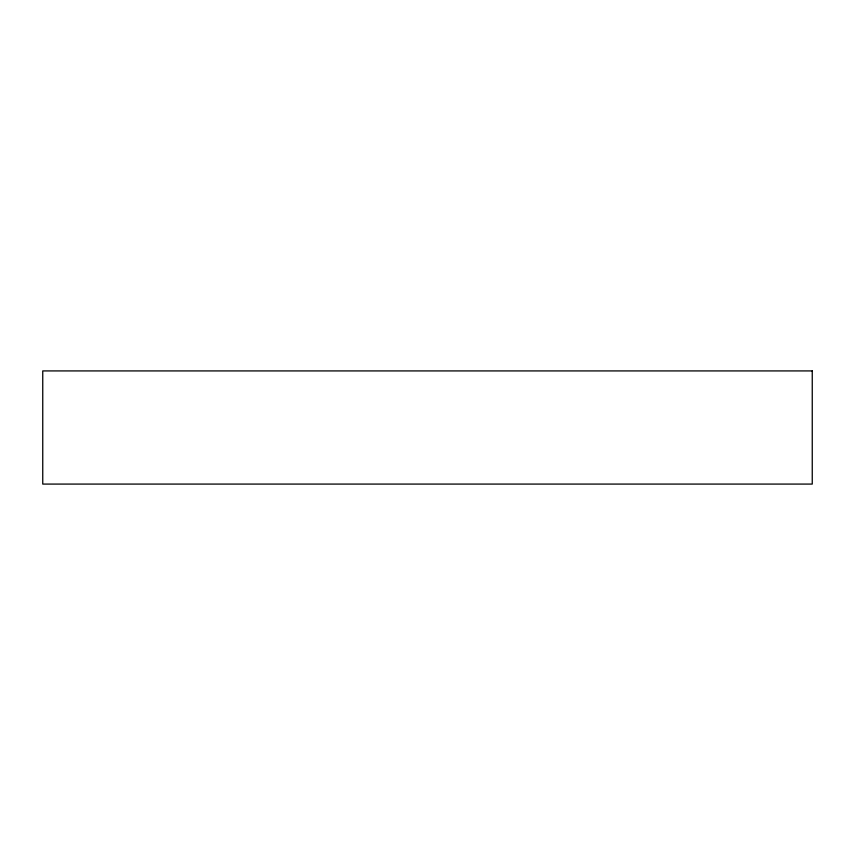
<?xml version="1.0" encoding="UTF-8"?>
<svg xmlns="http://www.w3.org/2000/svg" width="855" height="855" viewBox="0 0 855 855"><rect width="100%" height="100%" fill="white"/><g stroke="black" fill="none" stroke-linecap="round" stroke-linejoin="round"><path stroke-width="1.28" d="M812.25 370.92L42.75 370.92L42.75 484.08L812.25 484.08L812.25 370.92"/></g></svg>
